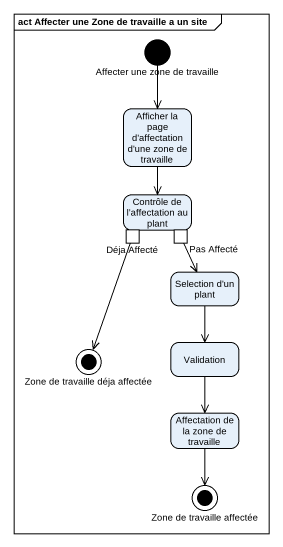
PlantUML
@startuml
mainframe act Affecter une Zone de travaille a un site
hide empty description
state "Affecter une zone de travaille" as Affecter_une_zone_de <<start>>
state "Afficher la page d'affectation d'une zone de travaille" as Afficher_la_page_d
state "Contrôle de l’affectation au plant" as Contrôle_de_l_affectation {
  state "Déja Affecté" as Déja_Affecté <<outputPin>>
  state "Pas Affecté" as Pas_Affecté <<outputPin>>
}
state "Selection d'un plant" as Selection_d_un_plant
state Validation
state "Zone de travaille déja affectée" as Zone_de_travaille_déja <<end>>
state "Affectation de la zone de travaille" as Affectation_de_la_zone_de
state "Zone de travaille affectée" as Zone_de_travaille_affectée <<end>>
Affecter_une_zone_de --> Afficher_la_page_d
Afficher_la_page_d --> Contrôle_de_l_affectation
Déja_Affecté --> Zone_de_travaille_déja
Pas_Affecté --> Selection_d_un_plant
Selection_d_un_plant --> Validation
Validation --> Affectation_de_la_zone_de
Affectation_de_la_zone_de --> Zone_de_travaille_affectée
@enduml
